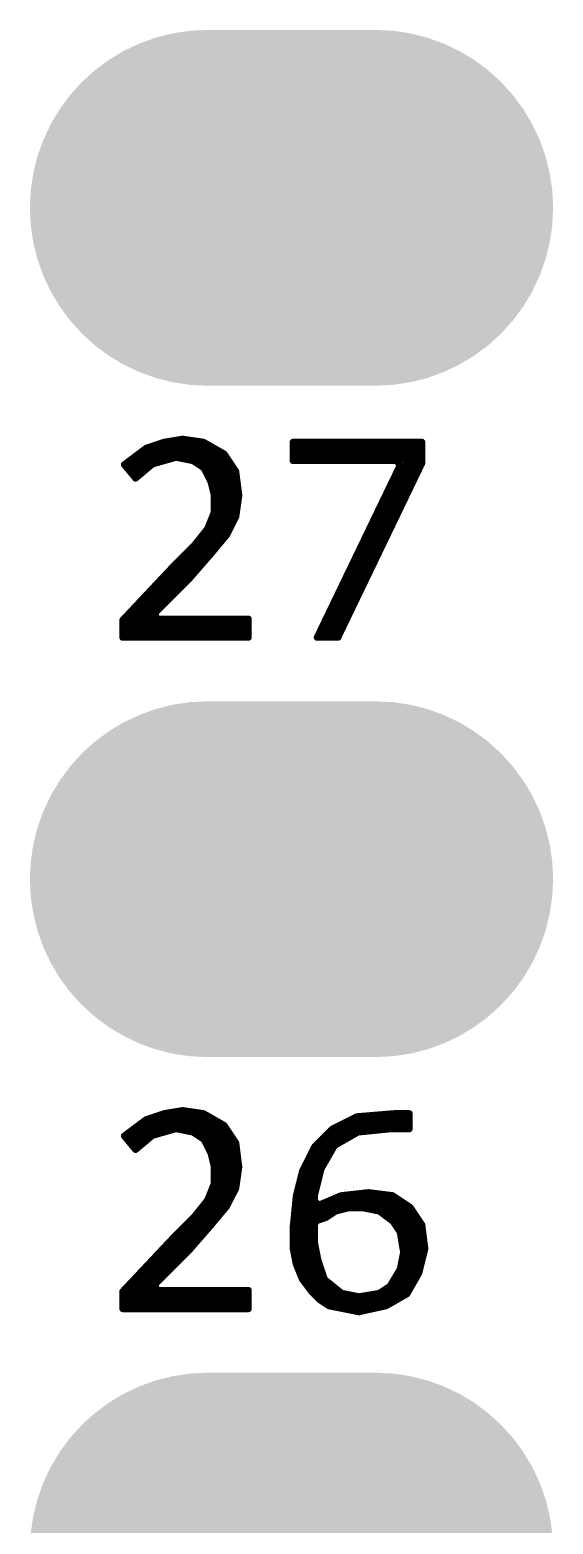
# Model space of a CAD drawing. Extents: x 17.6 to 58.9, y 21.2 to 90.7.
# Drawn here: x 48.54 to 50.52, y 36.63 to 42.28 of the extents above; entities that cross this region are included whole.
import ezdxf

# ---------------------------------------------------------------- set-up
doc = ezdxf.new("R2010")
doc.units = 0
doc.header["$MEASUREMENT"] = 0
doc.layers.get('0').update_dxf_attribs({"linetype": 'CONTINUOUS'})
doc.layers.add('SILKTOP_PHO', color=251, linetype='CONTINUOUS')

# ---------------------------------------------------------------- blocks, each defined once
blk = doc.blocks.new('ROUND_1')
at = {"const_width": 0.0127}
blk.add_lwpolyline([(-0.00635, 0, 1), (0.00635, 0, 1)], format="xyb", close=True, dxfattribs=at)
blk = doc.blocks.new('OBLONG_245')
at = {"const_width": 1.3462}
blk.add_lwpolyline([(0.3175, 0), (-0.3175, 0)], dxfattribs=at)
at = {"const_width": 0.6731}
for points in [[(-0.65405, 0, 1), (0.01905, 0, 1)], [(-0.01905, 0, 1), (0.65405, 0, 1)]]:
    blk.add_lwpolyline(points, format="xyb", close=True, dxfattribs=at)

msp = doc.modelspace()

# ---------------------------------------------------------------- linework, layer by layer
at = {"layer": 'SILKTOP_PHO', "const_width": 0.0254}
for points in [[(48.979836, 40.69588), (48.896524, 40.633396)], [(48.9712, 40.60825), (48.9712, 40.689276)], [(49.048416, 40.71874), (48.979836, 40.69588)], [(48.9966, 40.629332), (48.9966, 40.701468)], [(49.022, 40.640254), (49.022, 40.70985)], [(49.0474, 40.64762), (49.0474, 40.718232)], [(49.11725, 40.73017), (49.048416, 40.71874)], [(49.0728, 40.654986), (49.0728, 40.722804)], [(49.0982, 40.659558), (49.0982, 40.726868)], [(49.196498, 40.71874), (49.11725, 40.73017)], [(49.1236, 40.654478), (49.1236, 40.729154)], [(49.149, 40.649398), (49.149, 40.725598)], [(49.1744, 40.636444), (49.1744, 40.722042)], [(49.275238, 40.673782), (49.196498, 40.71874)], [(49.1998, 40.617902), (49.1998, 40.716962)], [(49.2252, 40.565832), (49.2252, 40.702484)], [(50.023776, 40.718486), (49.535842, 40.718486)], [(49.535842, 40.718486), (49.535842, 40.648128)], [(49.5554, 40.648128), (49.5554, 40.718486)], [(49.5808, 40.648128), (49.5808, 40.718486)], [(49.6062, 40.648128), (49.6062, 40.718486)], [(49.6316, 40.648128), (49.6316, 40.718486)], [(49.657, 40.648128), (49.657, 40.718486)], [(49.6824, 40.648128), (49.6824, 40.718486)], [(49.7078, 40.648128), (49.7078, 40.718486)], [(49.7332, 40.648128), (49.7332, 40.718486)], [(49.7586, 40.648128), (49.7586, 40.718486)], [(49.784, 40.648128), (49.784, 40.718486)], [(49.8094, 40.648128), (49.8094, 40.718486)], [(49.8348, 40.648128), (49.8348, 40.718486)], [(49.8602, 40.648128), (49.8602, 40.718486)], [(49.8856, 40.648128), (49.8856, 40.718486)], [(49.911, 40.648128), (49.911, 40.718486)], [(49.9364, 40.645842), (49.9364, 40.718486)], [(49.9618, 40.509952), (49.9618, 40.718486)], [(49.9872, 40.56253), (49.9872, 40.718486)], [(50.0126, 40.615362), (50.0126, 40.718486)], [(50.023776, 40.638476), (50.023776, 40.718486)], [(48.896524, 40.633396), (48.939704, 40.581834)], [(48.9204, 40.604694), (48.9204, 40.651176)], [(48.939704, 40.581834), (49.001426, 40.633396)], [(48.9458, 40.586914), (48.9458, 40.670226)], [(49.001426, 40.633396), (49.005998, 40.635936)], [(49.005998, 40.635936), (49.089564, 40.659812)], [(49.089564, 40.659812), (49.09566, 40.660066)], [(49.09566, 40.660066), (49.15535, 40.648128)], [(49.15535, 40.648128), (49.159922, 40.646096)], [(49.159922, 40.646096), (49.195736, 40.62222)], [(49.2506, 40.326056), (49.2506, 40.688006)], [(49.319688, 40.607234), (49.275238, 40.673782)], [(49.276, 40.356536), (49.276, 40.672766)], [(49.3014, 40.399716), (49.3014, 40.634666)], [(49.535842, 40.648128), (49.929034, 40.648128)], [(49.706022, 39.9796), (50.023776, 40.638476)], [(49.929034, 40.648128), (49.940464, 40.630094)], [(49.195736, 40.62222), (49.200054, 40.617394)], [(49.200054, 40.617394), (49.22393, 40.569642)], [(49.331118, 40.516302), (49.319688, 40.607234)], [(49.940464, 40.630094), (49.626774, 39.9796)], [(49.9364, 40.457374), (49.9364, 40.621712)], [(49.22393, 40.569642), (49.224946, 40.567102)], [(49.224946, 40.567102), (49.236884, 40.51935)], [(49.236884, 40.51935), (49.237138, 40.516048)], [(49.3268, 40.486076), (49.3268, 40.550592)], [(49.911, 40.404542), (49.911, 40.56888)], [(49.237138, 40.516048), (49.237138, 40.456358)], [(49.319688, 40.436292), (49.331118, 40.516302)], [(49.8602, 40.299132), (49.8602, 40.463724)], [(49.8856, 40.351964), (49.8856, 40.516302)], [(49.236376, 40.451786), (49.2125, 40.392096)], [(49.2252, 40.29583), (49.2252, 40.423846)], [(49.237138, 40.456358), (49.236376, 40.451786)], [(49.285398, 40.367966), (49.319688, 40.436292)], [(49.8348, 40.246554), (49.8348, 40.410892)], [(49.210468, 40.388794), (49.162716, 40.329104)], [(49.1998, 40.26662), (49.1998, 40.375332)], [(49.2125, 40.392096), (49.210468, 40.388794)], [(49.226724, 40.297608), (49.285398, 40.367966)], [(49.8094, 40.193976), (49.8094, 40.358314)], [(49.161954, 40.328088), (49.078388, 40.244522)], [(49.143666, 40.202358), (49.226724, 40.297608)], [(49.149, 40.208708), (49.149, 40.315134)], [(49.162716, 40.329104), (49.161954, 40.328088)], [(49.1744, 40.237664), (49.1744, 40.343582)], [(49.784, 40.141144), (49.784, 40.305482)], [(49.078388, 40.244522), (48.890936, 40.045386)], [(49.0728, 40.131746), (49.0728, 40.23868)], [(49.0982, 40.157146), (49.0982, 40.264334)], [(49.1236, 40.182546), (49.1236, 40.289734)], [(49.7586, 40.088566), (49.7586, 40.252904)], [(49.012602, 40.071294), (49.143666, 40.202358)], [(49.022, 40.080946), (49.022, 40.184578)], [(49.0474, 40.106346), (49.0474, 40.211756)], [(49.7332, 40.035734), (49.7332, 40.200326)], [(48.9712, 39.9796), (48.9712, 40.13073)], [(48.9966, 39.9796), (48.9966, 40.157654)], [(49.7078, 39.983156), (49.7078, 40.147494)], [(48.9204, 39.9796), (48.9204, 40.076628)], [(48.9458, 39.9796), (48.9458, 40.103806)], [(49.021492, 40.049704), (49.012602, 40.071294)], [(49.6824, 39.9796), (49.6824, 40.094916)], [(48.890936, 40.045386), (48.890936, 39.9796)], [(48.895, 39.9796), (48.895, 40.049704)], [(49.366932, 40.049704), (49.021492, 40.049704)], [(49.022, 39.9796), (49.022, 40.049704)], [(49.0474, 39.9796), (49.0474, 40.049704)], [(49.0728, 39.9796), (49.0728, 40.049704)], [(49.0982, 39.9796), (49.0982, 40.049704)], [(49.1236, 39.9796), (49.1236, 40.049704)], [(49.149, 39.9796), (49.149, 40.049704)], [(49.1744, 39.9796), (49.1744, 40.049704)], [(49.1998, 39.9796), (49.1998, 40.049704)], [(49.2252, 39.9796), (49.2252, 40.049704)], [(49.2506, 39.9796), (49.2506, 40.049704)], [(49.276, 39.9796), (49.276, 40.049704)], [(49.3014, 39.9796), (49.3014, 40.049704)], [(49.3268, 39.9796), (49.3268, 40.049704)], [(49.3522, 39.9796), (49.3522, 40.049704)], [(49.366932, 39.9796), (49.366932, 40.049704)], [(49.657, 39.9796), (49.657, 40.042084)], [(48.890936, 39.9796), (49.366932, 39.9796)], [(49.626774, 39.9796), (49.706022, 39.9796)], [(49.6316, 39.9796), (49.6316, 39.989506)], [(48.979836, 38.15588), (48.896524, 38.093396)], [(48.9712, 38.06825), (48.9712, 38.149276)], [(49.048416, 38.17874), (48.979836, 38.15588)], [(48.9966, 38.089332), (48.9966, 38.161468)], [(49.022, 38.100254), (49.022, 38.16985)], [(49.0474, 38.10762), (49.0474, 38.178232)], [(49.11725, 38.19017), (49.048416, 38.17874)], [(49.0728, 38.114986), (49.0728, 38.182804)], [(49.0982, 38.119558), (49.0982, 38.186868)], [(49.196498, 38.17874), (49.11725, 38.19017)], [(49.1236, 38.114478), (49.1236, 38.189154)], [(49.149, 38.109398), (49.149, 38.185598)], [(49.1744, 38.096444), (49.1744, 38.182042)], [(49.275238, 38.133782), (49.196498, 38.17874)], [(49.1998, 38.077902), (49.1998, 38.176962)], [(49.2252, 38.025832), (49.2252, 38.162484)], [(49.2506, 37.786056), (49.2506, 38.148006)], [(49.777142, 38.166802), (49.685702, 38.120828)], [(49.7332, 38.080188), (49.7332, 38.144704)], [(49.7586, 38.094666), (49.7586, 38.157404)], [(49.917604, 38.178486), (49.777142, 38.166802)], [(49.784, 38.108128), (49.784, 38.16731)], [(49.8094, 38.110668), (49.8094, 38.169342)], [(49.8348, 38.113208), (49.8348, 38.171374)], [(49.8602, 38.115748), (49.8602, 38.17366)], [(49.8856, 38.118288), (49.8856, 38.175692)], [(49.911, 38.120066), (49.911, 38.177724)], [(49.976024, 38.178486), (49.917604, 38.178486)], [(49.9364, 38.120066), (49.9364, 38.178486)], [(49.9618, 38.120066), (49.9618, 38.178486)], [(49.976024, 38.120066), (49.976024, 38.178486)], [(48.896524, 38.093396), (48.939704, 38.041834)], [(48.9204, 38.064694), (48.9204, 38.111176)], [(48.939704, 38.041834), (49.001426, 38.093396)], [(48.9458, 38.046914), (48.9458, 38.130226)], [(49.001426, 38.093396), (49.005998, 38.095936)], [(49.005998, 38.095936), (49.089564, 38.119812)], [(49.089564, 38.119812), (49.09566, 38.120066)], [(49.09566, 38.120066), (49.15535, 38.108128)], [(49.15535, 38.108128), (49.159922, 38.106096)], [(49.159922, 38.106096), (49.195736, 38.08222)], [(49.319688, 38.067234), (49.275238, 38.133782)], [(49.276, 37.816536), (49.276, 38.132766)], [(49.3014, 37.859716), (49.3014, 38.094666)], [(49.685702, 38.120828), (49.617122, 38.052248)], [(49.657, 37.994336), (49.657, 38.092126)], [(49.6824, 38.038786), (49.6824, 38.117526)], [(49.695862, 38.058852), (49.779428, 38.106604)], [(49.7078, 38.06571), (49.7078, 38.132004)], [(49.779428, 38.106604), (49.784508, 38.108128)], [(49.784508, 38.108128), (49.903888, 38.120066)], [(49.903888, 38.120066), (49.905158, 38.120066)], [(49.905158, 38.120066), (49.976024, 38.120066)], [(49.195736, 38.08222), (49.200054, 38.077394)], [(49.200054, 38.077394), (49.22393, 38.029642)], [(49.331118, 37.976302), (49.319688, 38.067234)], [(49.617122, 38.052248), (49.570894, 37.959792)], [(49.6316, 37.925502), (49.6316, 38.066726)], [(49.643284, 37.97046), (49.691036, 38.054026)], [(49.691036, 38.054026), (49.695862, 38.058852)], [(49.22393, 38.029642), (49.224946, 38.027102)], [(49.224946, 38.027102), (49.236884, 37.97935)], [(49.236884, 37.97935), (49.237138, 37.976048)], [(49.237138, 37.976048), (49.237138, 37.916358)], [(49.319688, 37.896292), (49.331118, 37.976302)], [(49.3268, 37.946076), (49.3268, 38.010592)], [(49.5808, 37.538152), (49.5808, 37.979604)], [(49.6062, 37.504878), (49.6062, 38.030404)], [(49.570894, 37.959792), (49.547526, 37.866574)], [(49.618138, 37.871654), (49.642014, 37.967412)], [(49.642014, 37.967412), (49.643284, 37.97046)], [(49.236376, 37.911786), (49.2125, 37.852096)], [(49.2252, 37.75583), (49.2252, 37.883846)], [(49.237138, 37.916358), (49.236376, 37.911786)], [(49.285398, 37.827966), (49.319688, 37.896292)], [(49.547526, 37.866574), (49.535842, 37.748718)], [(49.5554, 37.589206), (49.5554, 37.89807)], [(49.617884, 37.868606), (49.618138, 37.871654)], [(49.617884, 37.84473), (49.617884, 37.868606)], [(49.717452, 37.868098), (49.63541, 37.833046)], [(49.7078, 37.811456), (49.7078, 37.864034)], [(49.821338, 37.879782), (49.717452, 37.868098)], [(49.7332, 37.817806), (49.7332, 37.869876)], [(49.7586, 37.821616), (49.7586, 37.872924)], [(49.784, 37.821616), (49.784, 37.875718)], [(49.8094, 37.819584), (49.8094, 37.878512)], [(49.912524, 37.868352), (49.821338, 37.879782)], [(49.8348, 37.814504), (49.8348, 37.878004)], [(49.8602, 37.809424), (49.8602, 37.874956)], [(49.8856, 37.791644), (49.8856, 37.871654)], [(49.911, 37.772594), (49.911, 37.868606)], [(49.97958, 37.823648), (49.912524, 37.868352)], [(49.210468, 37.848794), (49.162716, 37.789104)], [(49.1998, 37.72662), (49.1998, 37.835332)], [(49.2125, 37.852096), (49.210468, 37.848794)], [(49.226724, 37.757608), (49.285398, 37.827966)], [(49.63541, 37.833046), (49.617884, 37.84473)], [(49.6316, 37.77488), (49.6316, 37.83203)], [(49.657, 37.783516), (49.657, 37.842444)], [(49.660556, 37.784786), (49.6951, 37.807646)], [(49.6824, 37.799264), (49.6824, 37.853366)], [(49.6951, 37.807646), (49.699164, 37.809424)], [(49.699164, 37.809424), (49.746916, 37.821362)], [(49.746916, 37.821362), (49.749964, 37.821616)], [(49.749964, 37.821616), (49.797716, 37.821616)], [(49.797716, 37.821616), (49.800256, 37.821362)], [(49.800256, 37.821362), (49.859946, 37.809424)], [(49.859946, 37.809424), (49.865026, 37.807138)], [(49.865026, 37.807138), (49.912778, 37.771324)], [(49.9364, 37.737288), (49.9364, 37.85235)], [(49.9618, 37.492686), (49.9618, 37.835586)], [(50.024284, 37.756592), (49.97958, 37.823648)], [(49.9872, 37.530532), (49.9872, 37.812218)], [(49.161954, 37.788088), (49.078388, 37.704522)], [(49.1236, 37.642546), (49.1236, 37.749734)], [(49.143666, 37.662358), (49.226724, 37.757608)], [(49.149, 37.668708), (49.149, 37.775134)], [(49.162716, 37.789104), (49.161954, 37.788088)], [(49.1744, 37.697664), (49.1744, 37.803582)], [(49.535842, 37.748718), (49.535842, 37.66693)], [(49.617884, 37.761164), (49.62652, 37.773356)], [(49.617884, 37.689536), (49.617884, 37.761164)], [(49.62652, 37.773356), (49.660556, 37.784786)], [(49.912778, 37.771324), (49.915572, 37.768276)], [(49.915572, 37.768276), (49.939448, 37.732462)], [(50.0126, 37.574982), (50.0126, 37.774118)], [(50.03546, 37.666422), (50.024284, 37.756592)], [(49.078388, 37.704522), (48.890936, 37.505386)], [(49.0728, 37.591746), (49.0728, 37.69868)], [(49.0982, 37.617146), (49.0982, 37.724334)], [(49.939448, 37.732462), (49.94148, 37.727382)], [(49.94148, 37.727382), (49.953418, 37.655754)], [(49.012602, 37.531294), (49.143666, 37.662358)], [(49.022, 37.540946), (49.022, 37.644578)], [(49.0474, 37.566346), (49.0474, 37.671756)], [(49.535842, 37.66693), (49.547272, 37.609526)], [(49.618138, 37.686996), (49.617884, 37.689536)], [(49.630076, 37.627306), (49.618138, 37.686996)], [(49.953418, 37.651182), (49.94148, 37.591492)], [(49.953418, 37.655754), (49.953672, 37.653722)], [(49.953672, 37.653722), (49.953418, 37.651182)], [(50.0126, 37.574982), (50.03546, 37.666422)], [(48.9712, 37.4396), (48.9712, 37.59073)], [(48.9966, 37.4396), (48.9966, 37.617654)], [(49.547272, 37.609526), (49.570132, 37.55263)], [(49.63033, 37.625782), (49.630076, 37.627306)], [(49.654206, 37.554154), (49.63033, 37.625782)], [(49.6316, 37.479478), (49.6316, 37.622226)], [(49.939956, 37.587428), (49.904142, 37.527738)], [(49.9364, 37.478208), (49.9364, 37.58184)], [(49.94148, 37.591492), (49.939956, 37.587428)], [(48.9204, 37.4396), (48.9204, 37.536628)], [(48.9458, 37.4396), (48.9458, 37.563806)], [(49.021492, 37.509704), (49.012602, 37.531294)], [(49.570132, 37.55263), (49.604168, 37.50691)], [(49.65827, 37.548312), (49.654206, 37.554154)], [(49.657, 37.460428), (49.657, 37.549582)], [(49.71796, 37.50056), (49.65827, 37.548312)], [(49.6824, 37.44849), (49.6824, 37.529008)], [(49.900332, 37.523674), (49.864264, 37.499798)], [(49.904142, 37.527738), (49.900332, 37.523674)], [(49.911, 37.46373), (49.911, 37.539422)], [(49.967388, 37.495988), (50.0126, 37.574982)], [(48.890936, 37.505386), (48.890936, 37.4396)], [(48.895, 37.4396), (48.895, 37.509704)], [(49.366932, 37.509704), (49.021492, 37.509704)], [(49.022, 37.4396), (49.022, 37.509704)], [(49.0474, 37.4396), (49.0474, 37.509704)], [(49.0728, 37.4396), (49.0728, 37.509704)], [(49.0982, 37.4396), (49.0982, 37.509704)], [(49.1236, 37.4396), (49.1236, 37.509704)], [(49.149, 37.4396), (49.149, 37.509704)], [(49.1744, 37.4396), (49.1744, 37.509704)], [(49.1998, 37.4396), (49.1998, 37.509704)], [(49.2252, 37.4396), (49.2252, 37.509704)], [(49.2506, 37.4396), (49.2506, 37.509704)], [(49.276, 37.4396), (49.276, 37.509704)], [(49.3014, 37.4396), (49.3014, 37.509704)], [(49.3268, 37.4396), (49.3268, 37.509704)], [(49.3522, 37.4396), (49.3522, 37.509704)], [(49.366932, 37.4396), (49.366932, 37.509704)], [(49.604168, 37.50691), (49.638458, 37.47262)], [(49.638458, 37.47262), (49.671224, 37.450776)], [(49.7078, 37.44341), (49.7078, 37.508688)], [(49.723548, 37.49802), (49.71796, 37.50056)], [(49.783238, 37.486082), (49.723548, 37.49802)], [(49.7332, 37.43833), (49.7332, 37.495988)], [(49.7586, 37.43325), (49.7586, 37.490908)], [(49.78781, 37.486082), (49.783238, 37.486082)], [(49.784, 37.42817), (49.784, 37.486082)], [(49.859438, 37.49802), (49.78781, 37.486082)], [(49.8094, 37.43325), (49.8094, 37.489638)], [(49.8348, 37.438838), (49.8348, 37.493956)], [(49.864264, 37.499798), (49.859438, 37.49802)], [(49.8602, 37.444426), (49.8602, 37.49802)], [(49.8856, 37.450268), (49.8856, 37.514022)], [(49.888648, 37.450776), (49.967388, 37.495988)], [(48.890936, 37.4396), (49.366932, 37.4396)], [(49.671224, 37.450776), (49.785524, 37.427916)], [(49.785524, 37.427916), (49.888648, 37.450776)]]:
    msp.add_lwpolyline(points, dxfattribs=at)

# ---------------------------------------------------------------- block references
for p in [(49.53, 41.604946), (49.53, 39.064946), (49.53, 36.524946)]:
    msp.add_blockref('OBLONG_245', p)
at = {"layer": 'SILKTOP_PHO'}
for p in [(48.9712, 40.689276), (48.979836, 40.69588), (48.9966, 40.701468), (49.022, 40.70985), (49.0474, 40.718232), (49.048416, 40.71874), (49.0728, 40.722804), (49.0982, 40.726868), (49.11725, 40.73017), (49.1236, 40.729154), (49.149, 40.725598), (49.1744, 40.722042), (49.196498, 40.71874), (49.1998, 40.716962), (49.2252, 40.702484), (49.535842, 40.718486), (49.5554, 40.718486), (49.5808, 40.718486), (49.6062, 40.718486), (49.6316, 40.718486), (49.657, 40.718486), (49.6824, 40.718486), (49.7078, 40.718486), (49.7332, 40.718486), (49.7586, 40.718486), (49.784, 40.718486), (49.8094, 40.718486), (49.8348, 40.718486), (49.8602, 40.718486), (49.8856, 40.718486), (49.911, 40.718486), (49.9364, 40.718486), (49.9618, 40.718486), (49.9872, 40.718486), (50.0126, 40.718486), (50.023776, 40.718486), (50.023776, 40.718486), (48.896524, 40.633396), (48.9204, 40.651176), (48.9458, 40.670226), (49.001426, 40.633396), (49.005998, 40.635936), (49.022, 40.640254), (49.0474, 40.64762), (49.0728, 40.654986), (49.089564, 40.659812), (49.09566, 40.660066), (49.0982, 40.659558), (49.1236, 40.654478), (49.149, 40.649398), (49.15535, 40.648128), (49.159922, 40.646096), (49.1744, 40.636444), (49.2506, 40.688006), (49.275238, 40.673782), (49.276, 40.672766), (49.3014, 40.634666), (49.535842, 40.648128), (49.5554, 40.648128), (49.5808, 40.648128), (49.6062, 40.648128), (49.6316, 40.648128), (49.657, 40.648128), (49.6824, 40.648128), (49.7078, 40.648128), (49.7332, 40.648128), (49.7586, 40.648128), (49.784, 40.648128), (49.8094, 40.648128), (49.8348, 40.648128), (49.8602, 40.648128), (49.8856, 40.648128), (49.911, 40.648128), (49.929034, 40.648128), (49.9364, 40.645842), (50.023776, 40.638476), (48.9204, 40.604694), (48.939704, 40.581834), (48.9458, 40.586914), (48.9712, 40.60825), (48.9966, 40.629332), (49.195736, 40.62222), (49.1998, 40.617902), (49.200054, 40.617394), (49.319688, 40.607234), (49.9364, 40.621712), (49.940464, 40.630094), (50.0126, 40.615362), (49.22393, 40.569642), (49.224946, 40.567102), (49.2252, 40.565832), (49.236884, 40.51935), (49.3268, 40.550592), (49.911, 40.56888), (49.9872, 40.56253), (49.237138, 40.516048), (49.3268, 40.486076), (49.331118, 40.516302), (49.8602, 40.463724), (49.8856, 40.516302), (49.9618, 40.509952), (49.2252, 40.423846), (49.236376, 40.451786), (49.237138, 40.456358), (49.319688, 40.436292), (49.8348, 40.410892), (49.9364, 40.457374), (49.1998, 40.375332), (49.210468, 40.388794), (49.2125, 40.392096), (49.276, 40.356536), (49.285398, 40.367966), (49.3014, 40.399716), (49.8094, 40.358314), (49.8856, 40.351964), (49.911, 40.404542), (49.149, 40.315134), (49.161954, 40.328088), (49.162716, 40.329104), (49.1744, 40.343582), (49.2252, 40.29583), (49.226724, 40.297608), (49.2506, 40.326056), (49.784, 40.305482), (49.8602, 40.299132), (49.0728, 40.23868), (49.078388, 40.244522), (49.0982, 40.264334), (49.1236, 40.289734), (49.1744, 40.237664), (49.1998, 40.26662), (49.7586, 40.252904), (49.8348, 40.246554), (49.022, 40.184578), (49.0474, 40.211756), (49.1236, 40.182546), (49.143666, 40.202358), (49.149, 40.208708), (49.7332, 40.200326), (49.8094, 40.193976), (48.9712, 40.13073), (48.9966, 40.157654), (49.0728, 40.131746), (49.0982, 40.157146), (49.7078, 40.147494), (49.784, 40.141144), (48.9204, 40.076628), (48.9458, 40.103806), (49.012602, 40.071294), (49.022, 40.080946), (49.0474, 40.106346), (49.6824, 40.094916), (49.7586, 40.088566), (48.890936, 40.045386), (48.895, 40.049704), (49.021492, 40.049704), (49.022, 40.049704), (49.0474, 40.049704), (49.0728, 40.049704), (49.0982, 40.049704), (49.1236, 40.049704), (49.149, 40.049704), (49.1744, 40.049704), (49.1998, 40.049704), (49.2252, 40.049704), (49.2506, 40.049704), (49.276, 40.049704), (49.3014, 40.049704), (49.3268, 40.049704), (49.3522, 40.049704), (49.366932, 40.049704), (49.366932, 40.049704), (49.657, 40.042084), (49.7332, 40.035734), (48.890936, 39.9796), (48.895, 39.9796), (48.9204, 39.9796), (48.9458, 39.9796), (48.9712, 39.9796), (48.9966, 39.9796), (49.022, 39.9796), (49.0474, 39.9796), (49.0728, 39.9796), (49.0982, 39.9796), (49.1236, 39.9796), (49.149, 39.9796), (49.1744, 39.9796), (49.1998, 39.9796), (49.2252, 39.9796), (49.2506, 39.9796), (49.276, 39.9796), (49.3014, 39.9796), (49.3268, 39.9796), (49.3522, 39.9796), (49.366932, 39.9796), (49.626774, 39.9796), (49.6316, 39.989506), (49.6316, 39.9796), (49.657, 39.9796), (49.6824, 39.9796), (49.706022, 39.9796), (49.7078, 39.983156), (48.9712, 38.149276), (48.979836, 38.15588), (48.9966, 38.161468), (49.022, 38.16985), (49.0474, 38.178232), (49.048416, 38.17874), (49.0728, 38.182804), (49.0982, 38.186868), (49.11725, 38.19017), (49.1236, 38.189154), (49.149, 38.185598), (49.1744, 38.182042), (49.196498, 38.17874), (49.1998, 38.176962), (49.2252, 38.162484), (49.2506, 38.148006), (49.7332, 38.144704), (49.7586, 38.157404), (49.777142, 38.166802), (49.784, 38.16731), (49.8094, 38.169342), (49.8348, 38.171374), (49.8602, 38.17366), (49.8856, 38.175692), (49.911, 38.177724), (49.917604, 38.178486), (49.9364, 38.178486), (49.9618, 38.178486), (49.976024, 38.178486), (48.896524, 38.093396), (48.9204, 38.111176), (48.9458, 38.130226), (48.9966, 38.089332), (49.001426, 38.093396), (49.005998, 38.095936), (49.022, 38.100254), (49.0474, 38.10762), (49.0728, 38.114986), (49.089564, 38.119812), (49.09566, 38.120066), (49.0982, 38.119558), (49.1236, 38.114478), (49.149, 38.109398), (49.15535, 38.108128), (49.159922, 38.106096), (49.1744, 38.096444), (49.275238, 38.133782), (49.276, 38.132766), (49.3014, 38.094666), (49.657, 38.092126), (49.6824, 38.117526), (49.685702, 38.120828), (49.7078, 38.132004), (49.7586, 38.094666), (49.779428, 38.106604), (49.784, 38.108128), (49.784508, 38.108128), (49.8094, 38.110668), (49.8348, 38.113208), (49.8602, 38.115748), (49.8856, 38.118288), (49.903888, 38.120066), (49.905158, 38.120066), (49.911, 38.120066), (49.9364, 38.120066), (49.9618, 38.120066), (49.976024, 38.120066), (48.9204, 38.064694), (48.939704, 38.041834), (48.9458, 38.046914), (48.9712, 38.06825), (49.195736, 38.08222), (49.1998, 38.077902), (49.200054, 38.077394), (49.319688, 38.067234), (49.617122, 38.052248), (49.6316, 38.066726), (49.6824, 38.038786), (49.691036, 38.054026), (49.695862, 38.058852), (49.7078, 38.06571), (49.7332, 38.080188), (49.22393, 38.029642), (49.224946, 38.027102), (49.2252, 38.025832), (49.236884, 37.97935), (49.237138, 37.976048), (49.3268, 38.010592), (49.331118, 37.976302), (49.5808, 37.979604), (49.6062, 38.030404), (49.657, 37.994336), (49.3268, 37.946076), (49.570894, 37.959792), (49.6316, 37.925502), (49.642014, 37.967412), (49.643284, 37.97046), (49.2252, 37.883846), (49.236376, 37.911786), (49.237138, 37.916358), (49.319688, 37.896292), (49.547526, 37.866574), (49.5554, 37.89807), (49.617884, 37.868606), (49.618138, 37.871654), (49.7078, 37.864034), (49.717452, 37.868098), (49.7332, 37.869876), (49.7586, 37.872924), (49.784, 37.875718), (49.8094, 37.878512), (49.821338, 37.879782), (49.8348, 37.878004), (49.8602, 37.874956), (49.8856, 37.871654), (49.911, 37.868606), (49.912524, 37.868352), (49.1998, 37.835332), (49.210468, 37.848794), (49.2125, 37.852096), (49.276, 37.816536), (49.285398, 37.827966), (49.3014, 37.859716), (49.617884, 37.84473), (49.6316, 37.83203), (49.63541, 37.833046), (49.657, 37.842444), (49.6824, 37.853366), (49.6951, 37.807646), (49.699164, 37.809424), (49.7078, 37.811456), (49.7332, 37.817806), (49.746916, 37.821362), (49.749964, 37.821616), (49.7586, 37.821616), (49.784, 37.821616), (49.797716, 37.821616), (49.800256, 37.821362), (49.8094, 37.819584), (49.8348, 37.814504), (49.859946, 37.809424), (49.8602, 37.809424), (49.865026, 37.807138), (49.9364, 37.85235), (49.9618, 37.835586), (49.97958, 37.823648), (49.9872, 37.812218), (49.1236, 37.749734), (49.149, 37.775134), (49.161954, 37.788088), (49.162716, 37.789104), (49.1744, 37.803582), (49.2252, 37.75583), (49.226724, 37.757608), (49.2506, 37.786056), (49.535842, 37.748718), (49.617884, 37.761164), (49.62652, 37.773356), (49.6316, 37.77488), (49.657, 37.783516), (49.660556, 37.784786), (49.6824, 37.799264), (49.8856, 37.791644), (49.911, 37.772594), (49.912778, 37.771324), (49.915572, 37.768276), (50.0126, 37.774118), (50.024284, 37.756592), (49.0728, 37.69868), (49.078388, 37.704522), (49.0982, 37.724334), (49.1744, 37.697664), (49.1998, 37.72662), (49.9364, 37.737288), (49.939448, 37.732462), (49.94148, 37.727382), (49.022, 37.644578), (49.0474, 37.671756), (49.1236, 37.642546), (49.143666, 37.662358), (49.149, 37.668708), (49.535842, 37.66693), (49.617884, 37.689536), (49.618138, 37.686996), (49.953418, 37.655754), (49.953418, 37.651182), (49.953672, 37.653722), (49.953672, 37.653722), (50.03546, 37.666422), (50.03546, 37.666422), (48.9712, 37.59073), (48.9966, 37.617654), (49.0728, 37.591746), (49.0982, 37.617146), (49.547272, 37.609526), (49.5554, 37.589206), (49.630076, 37.627306), (49.63033, 37.625782), (49.6316, 37.622226), (49.9364, 37.58184), (49.939956, 37.587428), (49.94148, 37.591492), (48.9204, 37.536628), (48.9458, 37.563806), (49.012602, 37.531294), (49.022, 37.540946), (49.0474, 37.566346), (49.570132, 37.55263), (49.5808, 37.538152), (49.654206, 37.554154), (49.657, 37.549582), (49.65827, 37.548312), (49.6824, 37.529008), (49.900332, 37.523674), (49.904142, 37.527738), (49.911, 37.539422), (49.9872, 37.530532), (50.0126, 37.574982), (50.0126, 37.574982), (48.890936, 37.505386), (48.895, 37.509704), (49.021492, 37.509704), (49.022, 37.509704), (49.0474, 37.509704), (49.0728, 37.509704), (49.0982, 37.509704), (49.1236, 37.509704), (49.149, 37.509704), (49.1744, 37.509704), (49.1998, 37.509704), (49.2252, 37.509704), (49.2506, 37.509704), (49.276, 37.509704), (49.3014, 37.509704), (49.3268, 37.509704), (49.3522, 37.509704), (49.366932, 37.509704), (49.366932, 37.509704), (49.604168, 37.50691), (49.6062, 37.504878), (49.6316, 37.479478), (49.638458, 37.47262), (49.7078, 37.508688), (49.71796, 37.50056), (49.723548, 37.49802), (49.7332, 37.495988), (49.7586, 37.490908), (49.783238, 37.486082), (49.784, 37.486082), (49.78781, 37.486082), (49.8094, 37.489638), (49.8348, 37.493956), (49.859438, 37.49802), (49.8602, 37.49802), (49.864264, 37.499798), (49.8856, 37.514022), (49.9364, 37.478208), (49.9618, 37.492686), (49.967388, 37.495988), (48.890936, 37.4396), (48.895, 37.4396), (48.9204, 37.4396), (48.9458, 37.4396), (48.9712, 37.4396), (48.9966, 37.4396), (49.022, 37.4396), (49.0474, 37.4396), (49.0728, 37.4396), (49.0982, 37.4396), (49.1236, 37.4396), (49.149, 37.4396), (49.1744, 37.4396), (49.1998, 37.4396), (49.2252, 37.4396), (49.2506, 37.4396), (49.276, 37.4396), (49.3014, 37.4396), (49.3268, 37.4396), (49.3522, 37.4396), (49.366932, 37.4396), (49.657, 37.460428), (49.671224, 37.450776), (49.6824, 37.44849), (49.7078, 37.44341), (49.7332, 37.43833), (49.7586, 37.43325), (49.784, 37.42817), (49.785524, 37.427916), (49.8094, 37.43325), (49.8348, 37.438838), (49.8602, 37.444426), (49.8856, 37.450268), (49.888648, 37.450776), (49.911, 37.46373)]:
    msp.add_blockref('ROUND_1', p, dxfattribs=at)

doc.saveas('drawing.dxf')
